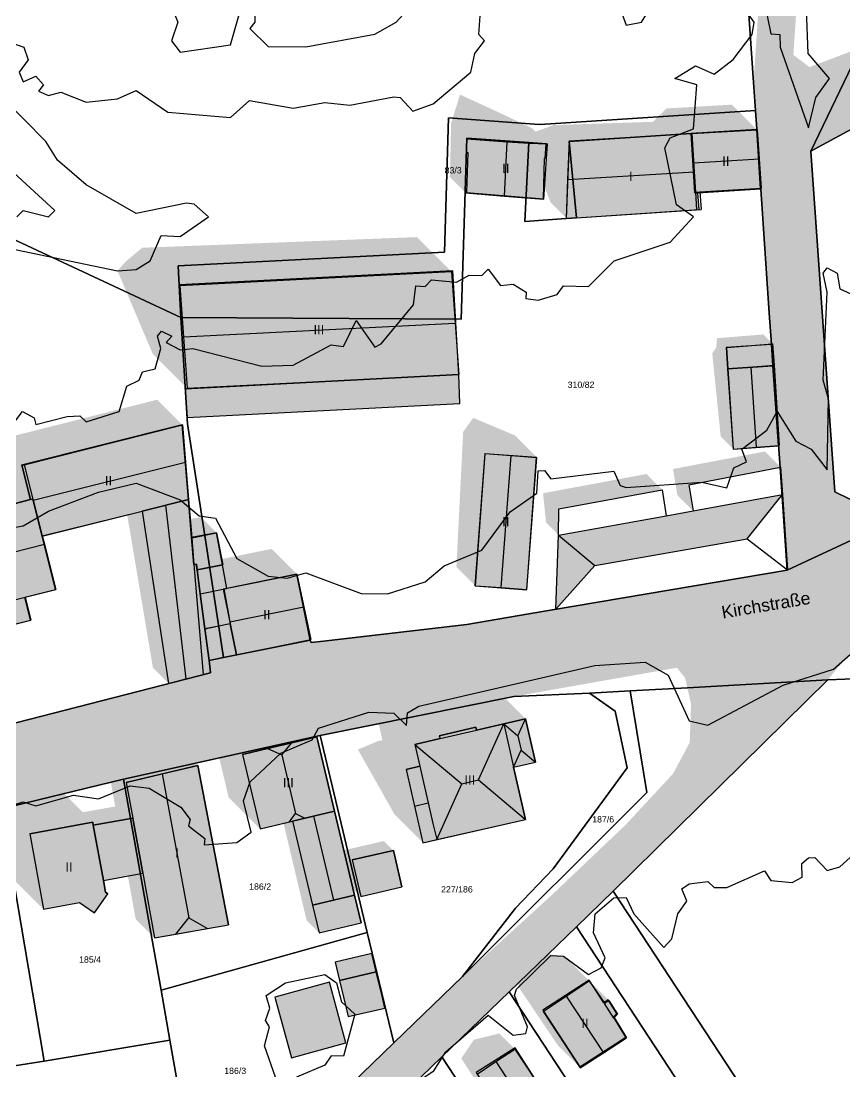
# Model space of a CAD drawing. Header units: millimetres. Extents: x 238 to 3518, y -74 to 2735.
# Drawn here: x 1903.1 to 2034.3, y 1238 to 1405.4 of the extents above; entities that cross this region are included whole.
import ezdxf
from ezdxf.enums import TextEntityAlignment as Align

# ---------------------------------------------------------------- set-up
doc = ezdxf.new("R2010")
doc.units = ezdxf.units.MM
for name, color, linetype in [('LP_Flurstueck_bez', 7, 'Continuous'), ('LP_Flurstuecke', 8, 'Continuous'), ('LP_Gebaeude_Dachaufsicht', 9, 'Continuous'), ('LP_Gebaeude_Dachschatten', 253, 'Continuous'), ('LP_Gebaeude_F', 254, 'Continuous'), ('LP_Gebaeude_Geschosszahl', 7, 'Continuous'), ('LP_Gebaeude_Schatten', 7, 'Continuous'), ('LP_Gebaeude_U', 7, 'Continuous'), ('LP_Topographie_Hoehenlinien', 8, 'Continuous'), ('LP_Verkehr_Strassen', 9, 'Continuous'), ('LP_Verkehr_Strassennamen', 7, 'Continuous'), ('LP_Verkehr_Wege_Plaetze', 252, 'Continuous')]:
    doc.layers.add(name, color=color, linetype=linetype)
doc.styles.get("Standard").update_dxf_attribs({"font": 'arial.ttf'})

msp = doc.modelspace()

# ---------------------------------------------------------------- hatches: boundary and pattern name
at = {"layer": 'LP_Gebaeude_Dachschatten'}
for points in [[(2010.28, 1381.39), (2009.89, 1387.47), (1990.42, 1386.31), (1990.19, 1380.13)], [(2020.62, 1383.43), (2020.29, 1388.07), (2009.89, 1387.47), (2010.19, 1382.8)], [(1980.51, 1386.17), (1974.1, 1386.62), (1973.91, 1378.02), (1980.12, 1377.52)], [(1972.22, 1357.3), (1971.64, 1365.48), (1928.43, 1363.28), (1928.78, 1358.07), (1929, 1355.1)], [(2015.43, 1353.38), (2015.66, 1349.99), (2023, 1350.59), (2022.76, 1353.98)], [(2015.66, 1349.99), (2016.51, 1337.21), (2020.15, 1337.51), (2019.33, 1350.29)], [(1929.32, 1335.14), (1928.83, 1341.09), (1903.63, 1334.73), (1905.03, 1329.24), (1905.07, 1329.07)], [(1981.13, 1336.2), (1977.02, 1336.5), (1975.44, 1315.45), (1979.56, 1315.17)], [(1906.85, 1322.06), (1906.51, 1323.4), (1905.03, 1329.24), (1904.63, 1329.18), (1900.65, 1328.13), (1900.65, 1328.12), (1895.95, 1326.92), (1895.96, 1326.88), (1890.43, 1325.51), (1891.89, 1319.85), (1892.27, 1318.36)], [(1994.49, 1318.67), (2018.73, 1322.94), (2024.33, 1329.98), (2010.11, 1327.4), (2005.85, 1326.61), (2005.85, 1326.62), (1988.71, 1323.5)], [(1926.13, 1328.27), (1922.44, 1327.36), (1926.63, 1299.92), (1929.37, 1300.62)], [(1994.49, 1318.67), (1988.71, 1323.5), (1988.27, 1311.73)], [(1948.15, 1312.1), (1947.04, 1317.33), (1935.94, 1315.07), (1935.41, 1314.96), (1936.39, 1309.71)], [(1982.24, 1291.58), (1983.46, 1294.25), (1979.97, 1293.45)], [(1973.29, 1283.93), (1975.98, 1284.55), (1979.97, 1293.45), (1975.62, 1292.46), (1975.62, 1292.46), (1969.83, 1291.13), (1969.83, 1291.12), (1965.83, 1290.21)], [(1982.76, 1289.26), (1982.24, 1291.58), (1979.97, 1293.45), (1981.54, 1286.59)], [(1944.63, 1288.56), (1946.22, 1290.47), (1942.36, 1289.55)], [(1946.85, 1279.2), (1944.63, 1288.56), (1942.36, 1289.55), (1938.37, 1288.61), (1941.18, 1276.77), (1945.89, 1277.88)], [(1973.29, 1283.93), (1965.83, 1290.21), (1966.63, 1286.72), (1967.22, 1284.14), (1967.96, 1280.87), (1968.71, 1277.61), (1969.3, 1275.03)], [(1929.87, 1262.57), (1925.59, 1285.5), (1919.9, 1284.14), (1920.93, 1278.45), (1922.52, 1269.7), (1924.39, 1259.39), (1927.8, 1259.99)], [(1946.37, 1277.99), (1949.55, 1264.58), (1952.88, 1265.38), (1949.69, 1278.78)], [(1989.91, 1250.11), (1986.26, 1247.67), (1992.14, 1238.7), (1995.83, 1241.09)], [(1978.73, 1239.68), (1975.72, 1237.7), (1986.98, 1220.1), (1990.14, 1222.1)]]:
    msp.add_hatch(color=253, dxfattribs=at).paths.add_polyline_path(points)
at = {"layer": 'LP_Gebaeude_F'}
for points in [[(1989.91, 1373.95), (1991.57, 1374.06), (2011.07, 1375.38), (2010.89, 1378.04), (2010.4, 1378.01), (2009.79, 1387.46), (1990.39, 1386.22)], [(2009.79, 1387.46), (2010.4, 1378.01), (2010.89, 1378.04), (2020.85, 1378.68), (2020.25, 1388.14)], [(1974.01, 1384.44), (1974.24, 1384.45), (1974.04, 1378.06), (1986.3, 1377.05), (1986.44, 1383.51), (1986.58, 1383.5), (1986.75, 1385.82), (1983.97, 1386.02), (1974.08, 1386.76)], [(1928.29, 1363.39), (1928.56, 1358.17), (1929.29, 1346.83), (1972.8, 1349.11), (1971.89, 1365.63)], [(2015.37, 1353.38), (2015.61, 1349.99), (2022.81, 1350.5), (2022.57, 1353.89)], [(1929.29, 1346.83), (1929.58, 1342.24), (1972.97, 1344.47), (1972.8, 1349.11)], [(2015.61, 1349.99), (2016.5, 1337.22), (2023.71, 1337.73), (2022.81, 1350.5)], [(1903.23, 1334.65), (1904.61, 1329.19), (1905.01, 1329.24), (1906.48, 1323.38), (1922.4, 1327.36), (1929.79, 1329.21), (1928.81, 1341.09)], [(1975.42, 1315.43), (1983.64, 1314.82), (1985.21, 1335.87), (1976.99, 1336.48)], [(1890.36, 1325.51), (1891.81, 1319.9), (1894.04, 1311.22), (1898.89, 1312.48), (1899.83, 1308.75), (1904.67, 1309.96), (1903.75, 1313.63), (1908.61, 1314.85), (1906.48, 1323.38), (1905.01, 1329.24), (1904.61, 1329.19), (1900.61, 1328.15), (1899.97, 1330.99), (1895.29, 1329.83), (1895.9, 1326.93)], [(1922.4, 1327.36), (1926.59, 1299.88), (1933.3, 1301.6), (1933.06, 1303.55), (1932.39, 1308.6), (1931.65, 1314.19), (1931.15, 1318), (1931.03, 1318.88), (1930.63, 1318.83), (1930.28, 1323.12), (1929.79, 1329.21)], [(1930.28, 1323.12), (1930.63, 1318.83), (1931.03, 1318.88), (1931.15, 1318), (1935.2, 1318.77), (1934.23, 1323.87)], [(1931.15, 1318), (1931.65, 1314.19), (1935.34, 1314.93), (1935.91, 1315.04), (1935.2, 1318.77)], [(1935.34, 1314.93), (1936.44, 1309.42), (1937.45, 1304.44), (1949.18, 1306.81), (1947.06, 1317.3), (1935.91, 1315.04)], [(1932.39, 1308.6), (1933.06, 1303.55), (1935.35, 1304.02), (1937.45, 1304.44), (1936.44, 1309.42), (1934.62, 1309.05)], [(1964.43, 1286.22), (1967.1, 1274.53), (1983.44, 1278.26), (1981.54, 1286.59), (1985.02, 1287.38), (1983.46, 1294.25), (1975.62, 1292.46), (1975.52, 1292.92), (1969.72, 1291.59), (1969.83, 1291.12), (1965.83, 1290.21), (1966.63, 1286.72)], [(1938.37, 1288.61), (1941.18, 1276.77), (1946.37, 1277.99), (1953.02, 1279.57), (1950.21, 1291.42)], [(1919.9, 1284.14), (1920.93, 1278.45), (1922.52, 1269.7), (1924.39, 1259.39), (1936.16, 1261.47), (1931.27, 1286.86)], [(1946.37, 1277.99), (1949.55, 1264.58), (1956.21, 1266.18), (1953.02, 1279.57)], [(1904.53, 1275.98), (1906.73, 1263.95), (1912.47, 1265), (1914.83, 1263.36), (1916.96, 1266.39), (1916.6, 1266.68), (1916.25, 1268.55), (1914.64, 1277.34), (1914.55, 1277.82)], [(1914.64, 1277.34), (1916.25, 1268.55), (1922.52, 1269.7), (1920.93, 1278.45)], [(1955.87, 1271.8), (1957.21, 1265.99), (1963.76, 1267.51), (1962.41, 1273.32)], [(1949.55, 1264.58), (1950.6, 1260.18), (1957.27, 1261.77), (1956.21, 1266.18)], [(1953.13, 1255.52), (1953.82, 1252.63), (1959.66, 1254), (1958.98, 1256.89)], [(1953.82, 1252.63), (1955.22, 1246.85), (1961.06, 1248.22), (1960.6, 1250.12), (1959.66, 1254)], [(1943.53, 1249.97), (1946.17, 1240.31), (1954.85, 1242.68), (1952.23, 1252.33)], [(1986.2, 1247.87), (1992.06, 1238.84), (1999.39, 1243.6), (1997.45, 1246.82), (1997.95, 1247.35), (1996.62, 1249.52), (1995.91, 1249.05), (1993.57, 1252.65)], [(1975.58, 1237.93), (1986.91, 1220.23), (1993.12, 1224.21), (1990.21, 1228.74), (1981.77, 1241.9)]]:
    msp.add_hatch(color=254, dxfattribs=at).paths.add_polyline_path(points)
at = {"layer": 'LP_Gebaeude_Schatten'}
for points in [[(2005.89, 1391.47), (2016.29, 1392.07), (2020.29, 1388.07), (2009.89, 1387.47), (1990.42, 1386.31), (1990.19, 1380.13), (1989.95, 1373.96), (1987.45, 1376.46), (1986.46, 1378.94), (1986.93, 1385.85), (1983.97, 1385.94), (1980.51, 1386.17), (1974.1, 1386.62), (1973.91, 1378.02), (1971.41, 1380.52), (1971.6, 1389.12), (1973.01, 1393.67), (1978.97, 1390.94), (1984.43, 1388.35), (1985.01, 1387.78), (1987.92, 1388.81), (2003.73, 1389.34), (2005.89, 1391.47)], [(2010.49, 1378.13), (2010.28, 1381.39), (2009.89, 1387.47), (2010.19, 1382.8), (2010.49, 1378.13)], [(1922.43, 1369.28), (1966.14, 1370.98), (1971.64, 1365.48), (1928.43, 1363.28), (1928.78, 1358.07), (1929, 1355.1), (1929.59, 1346.92), (1924.09, 1352.42), (1918.5, 1365.6), (1919.78, 1367.07), (1922.43, 1369.28)], [(2013.16, 1352.49), (2013.79, 1353.36), (2013.93, 1354.88), (2021.26, 1355.48), (2022.76, 1353.98), (2015.43, 1353.38), (2015.66, 1349.99), (2016.51, 1337.21), (2014.51, 1339.21), (2013.16, 1352.49)], [(1854.08, 1337.25), (1854.08, 1337.26), (1854.08, 1337.25), (1854.08, 1337.26), (1861.28, 1334.98), (1867.32, 1333.07), (1867.32, 1333.07), (1867.4, 1333.09), (1869.48, 1333.61), (1869.57, 1333.53), (1870.6, 1333.84), (1870.32, 1335.12), (1881.14, 1337.97), (1881.95, 1337.17), (1884.09, 1337.7), (1887.62, 1334.17), (1888.46, 1334.38), (1888.45, 1334.42), (1887.84, 1337.31), (1892.51, 1338.47), (1894.89, 1336.09), (1897.13, 1336.68), (1897.53, 1336.74), (1897.67, 1336.59), (1898.35, 1336.74), (1899.34, 1338.29), (1899.26, 1338.64), (1899.63, 1338.73), (1924.83, 1345.09), (1928.83, 1341.09), (1903.63, 1334.73), (1903.26, 1334.64), (1904.63, 1329.18), (1900.65, 1328.13), (1900.01, 1330.97), (1895.34, 1329.81), (1895.95, 1326.92), (1895.96, 1326.88), (1890.43, 1325.51), (1890.07, 1326.79), (1888.09, 1333.7), (1884.15, 1332.72), (1884.14, 1332.73), (1883.14, 1335.97), (1872.32, 1333.12), (1872.98, 1330.11), (1870.9, 1329.59), (1870.82, 1329.57), (1863.58, 1327.76), (1856.34, 1325.94), (1866.85, 1284.67), (1865.42, 1286.09), (1857.93, 1316.07), (1856.92, 1315.91), (1853.19, 1328.12), (1852.84, 1329.44), (1854.08, 1337.25)], [(1985.24, 1335.9), (1981.13, 1336.2), (1977.02, 1336.5), (1975.44, 1315.45), (1972.44, 1318.45), (1973.52, 1340), (1975.13, 1342.2), (1981.74, 1339.4), (1985.24, 1335.9)], [(2006.92, 1334.05), (2021.54, 1336.84), (2024.04, 1334.34), (2009.42, 1331.55), (2010.11, 1327.4), (2007.61, 1329.9), (2006.92, 1334.05)], [(1988.73, 1327.69), (1988.71, 1323.5), (1986.71, 1325.5), (1986.23, 1330.19), (2002.67, 1333.26), (2005.17, 1330.76), (1988.73, 1327.69)], [(1905.07, 1329.07), (1906.51, 1323.4), (1905.03, 1329.24), (1905.07, 1329.07)], [(1926.13, 1328.27), (1922.44, 1327.36), (1929.81, 1329.19), (1926.13, 1328.27)], [(1920.04, 1326.76), (1922.44, 1327.36), (1926.63, 1299.92), (1924.13, 1302.42), (1920.04, 1326.76)], [(1934.28, 1323.91), (1930.32, 1323.11), (1930.07, 1326.07), (1931.78, 1326.41), (1934.28, 1323.91)], [(1947.04, 1317.33), (1935.94, 1315.07), (1935.41, 1314.96), (1936.39, 1309.71), (1936.44, 1309.44), (1934.63, 1309.07), (1932.41, 1308.62), (1932.11, 1310.97), (1932.21, 1310.99), (1932.07, 1311.25), (1931.68, 1314.2), (1931.19, 1317.99), (1935.24, 1318.81), (1935.07, 1319.71), (1943.04, 1321.33), (1947.04, 1317.33)], [(1968.52, 1299.92), (1969.41, 1299.02), (1973.13, 1299.88), (1972.97, 1300.45), (1976.46, 1301.25), (1983.46, 1294.25), (1979.97, 1293.45), (1975.62, 1292.46), (1975.62, 1292.46), (1975.52, 1292.92), (1969.72, 1291.59), (1969.83, 1291.13), (1969.83, 1291.12), (1965.83, 1290.21), (1966.63, 1286.72), (1964.43, 1286.22), (1965.77, 1280.37), (1967.1, 1274.53), (1962.6, 1279.03), (1956.77, 1289.37), (1959.93, 1290.72), (1960.66, 1290.88), (1960.13, 1293.22), (1959.33, 1296.71), (1963.33, 1297.62), (1963.33, 1297.63), (1963.22, 1298.09), (1968.52, 1299.92)], [(1933.37, 1293.61), (1934.86, 1297.05), (1938.72, 1297.97), (1945.21, 1296.42), (1950.21, 1291.42), (1946.22, 1290.47), (1942.36, 1289.55), (1938.37, 1288.61), (1941.18, 1276.77), (1936.18, 1281.77), (1933.37, 1293.61)], [(1916.9, 1287.14), (1918.59, 1292.5), (1927.77, 1290.36), (1931.27, 1286.86), (1925.59, 1285.5), (1919.9, 1284.14), (1920.93, 1278.45), (1914.64, 1277.34), (1914.55, 1277.82), (1904.53, 1275.98), (1906.73, 1263.95), (1902.23, 1268.45), (1900.03, 1280.48), (1910.05, 1282.32), (1912.97, 1279.4), (1918.13, 1280.31), (1917.93, 1281.45), (1916.9, 1287.14)], [(1969.83, 1291.13), (1975.62, 1292.46), (1975.62, 1292.46), (1969.83, 1291.13)], [(1948.3, 1278.45), (1953.02, 1279.57), (1946.37, 1277.99), (1948.3, 1278.45)], [(1947.55, 1266.58), (1944.92, 1277.65), (1945.89, 1277.88), (1946.37, 1277.99), (1949.55, 1264.58), (1950.6, 1260.18), (1948.6, 1262.18), (1947.55, 1266.58)], [(1962.41, 1273.32), (1955.87, 1271.8), (1957.21, 1265.99), (1955.96, 1267.25), (1954.51, 1273.33), (1960.91, 1274.82), (1962.41, 1273.32)], [(1920.14, 1269.26), (1922.52, 1269.7), (1924.39, 1259.39), (1921.39, 1262.39), (1920.14, 1269.26)], [(1916.6, 1266.68), (1916.58, 1266.77), (1916.96, 1266.39), (1916.6, 1266.68)], [(1982.91, 1257.11), (1989.56, 1256.55), (1993.19, 1252.92), (1993.2, 1252.93), (1996.7, 1249.43), (1996.01, 1248.98), (1993.56, 1252.55), (1989.91, 1250.11), (1986.26, 1247.67), (1992.14, 1238.7), (1988.64, 1242.2), (1982.26, 1251.67), (1982.91, 1257.11)], [(1973.22, 1240.2), (1975.23, 1243.18), (1979.25, 1244.17), (1981.75, 1241.67), (1978.73, 1239.68), (1975.72, 1237.7), (1986.98, 1220.1), (1984.48, 1222.6), (1973.22, 1240.2)]]:
    msp.add_hatch(color=7, dxfattribs=at).paths.add_polyline_path(points)
at = {"layer": 'LP_Verkehr_Strassen'}
for points in [[(1966.45, 1596.19), (1967.19, 1593.69), (1973.65, 1571.77), (1977.9, 1558.4), (1977.89, 1557.43), (1980.24, 1557.4), (1982.33, 1553.47), (1982.61, 1552.99), (1988.57, 1542.82), (1993.2, 1539.62), (2033.55, 1504.1), (2036.57, 1485.37), (2028.68, 1457.33), (2022.38, 1434.9), (2019.73, 1395.6), (2020.04, 1391.13), (2020.25, 1388.14), (2022.23, 1358.88), (2022.57, 1353.89), (2022.81, 1350.5), (2023.95, 1334.28), (2025.11, 1317.94), (2036.94, 1323.47), (2035.05, 1325.02), (2033.6, 1326.3), (2032.67, 1330.44), (2028.83, 1384.66), (2036.74, 1401.12), (2028.65, 1398.05), (2026.08, 1399.99), (2028.3, 1433.87), (2042.7, 1485.01), (2039.12, 1507.17), (1996.1, 1542.73), (1993.08, 1546.67), (1985.95, 1555.95), (1984.46, 1559.29), (1978.82, 1594.3), (1978.05, 1598.92)], [(2028.83, 1384.66), (2066.66, 1405.14), (2074.73, 1410.63), (2080.24, 1412.87), (2096.7, 1419.53), (2097.16, 1419.71), (2122.53, 1429.48), (2125.18, 1430.5), (2127.1, 1430.95), (2141.27, 1434.27), (2141.74, 1434.38), (2156.18, 1435.63), (2171.97, 1438.1), (2187.67, 1441.26), (2202.97, 1447.12), (2218.25, 1453.02), (2229.62, 1457.42), (2236.23, 1451.84), (2237.16, 1412.59), (2238, 1368.84), (2238.43, 1368.93), (2245.2, 1370.45), (2243.4, 1373.84), (2242.69, 1411.97), (2242.24, 1436.06), (2242.1, 1442.33), (2241.63, 1456.45), (2244.29, 1462.55), (2255.24, 1464.18), (2271.1, 1464.35), (2270.4, 1473.48), (2274.6, 1487.45), (2275.9, 1491.74), (2275.46, 1502.58), (2272.22, 1502.45), (2269.33, 1496.35), (2268.39, 1487.61), (2262.05, 1471.38), (2251.8, 1474.39), (2218.84, 1460.74), (2186.02, 1447.16), (2167.82, 1442.97), (2153.6, 1441.05), (2149, 1440.43), (2124.6, 1434.21), (2042.4, 1403.31), (2038.69, 1405.18), (2036.74, 1401.12)], [(1623.69, 1343.97), (1626.36, 1341.41), (1641.19, 1327.55), (1656.82, 1326.06), (1680.04, 1319.17), (1703.74, 1308.88), (1705.43, 1306.6), (1705.87, 1307.95), (1721.11, 1301.69), (1740.5, 1292.94), (1750.01, 1288.65), (1772.12, 1278.69), (1787.91, 1272.64), (1790.72, 1272.5), (1795.05, 1271.79), (1800.08, 1270.22), (1818.84, 1264.16), (1830.41, 1266.74), (1858.72, 1273.8), (1888.5, 1281.64), (1917.34, 1288.53), (1950.39, 1296.78), (1998.12, 1305.16), (2003.54, 1305.37), (2006.38, 1303.84), (2007.54, 1302.41), (2008.84, 1300.79), (2009.2, 1299.23), (2031.56, 1300.5), (2033.1, 1302.34), (2033.96, 1303.32), (2034.9, 1304.24), (2035.56, 1304.92), (2036.03, 1305.32), (2037.83, 1305.48), (2039.13, 1305.12), (2040.25, 1304.16), (2042.36, 1300.93), (2047.47, 1304.83), (2046.65, 1306.43), (2045.47, 1309.01), (2045.5, 1311.58), (2046.46, 1314.46), (2046.54, 1314.65), (2043.69, 1321.63), (2042.78, 1321.45), (2040.52, 1321.46), (2037.62, 1322.92), (2036.94, 1323.47), (2025.11, 1317.94), (2025.02, 1316.21), (1967.44, 1305.93), (1955.31, 1303.77), (1947.78, 1302.44), (1938.72, 1300.61), (1933.89, 1298.84), (1925.76, 1296.84), (1911.51, 1293.63), (1893.65, 1288.96), (1873.04, 1284.39), (1849.21, 1277.88), (1836.77, 1274.49), (1832.99, 1273.82), (1828.97, 1273.3), (1824.03, 1273.05), (1819.63, 1273.06), (1814.03, 1273.5), (1808.07, 1274.16), (1782.48, 1280.91), (1779.68, 1282.11), (1777.42, 1283.76), (1776.1, 1285.89), (1768.6, 1290.07), (1765.82, 1288.56), (1684.37, 1323.52), (1658.3, 1331.86), (1643.23, 1335.52), (1639.16, 1335.19), (1633.71, 1336.77), (1629.63, 1342.26)], [(1762.09, 1014.19), (1772.74, 1016.14), (1782.35, 1032.53), (1785.68, 1038.22), (1786.08, 1038.9), (1792.17, 1049.14), (1795.93, 1054.77), (1797.94, 1057.91), (1805.46, 1069.23), (1812.57, 1079.6), (1819.79, 1089.1), (1820.24, 1089.7), (1827.54, 1099.01), (1835.47, 1108), (1841.32, 1114.62), (1843.89, 1117.21), (1853.55, 1127.65), (1859.03, 1133), (1871.79, 1145.32), (1888.46, 1161.43), (1903.67, 1176.12), (1913.33, 1185.44), (1922.65, 1194.45), (1935.99, 1207.35), (1953.58, 1224.42), (1970.11, 1240.43), (1980.84, 1250.78), (1991.58, 1261.13), (1997.38, 1266.84), (2031.56, 1300.5), (2009.2, 1299.23), (2009.79, 1296.6), (2009.58, 1290.5), (2006.92, 1285.54), (1999.31, 1277.33), (1987.5, 1266.1), (1973.42, 1253.25), (1962.46, 1242.66), (1932.11, 1213.28), (1906.63, 1188.71), (1906.56, 1189.14), (1892.58, 1175.72), (1878.9, 1162.57), (1874.27, 1158.02), (1860.35, 1144.39), (1859.64, 1143.69), (1854.57, 1138.64), (1838.96, 1122.66), (1829.79, 1113.1), (1817.42, 1097.96), (1805.16, 1082.76), (1796.73, 1071.75), (1788.15, 1058.9), (1781.54, 1049.97), (1772.52, 1032.74), (1768.67, 1025.36), (1765.47, 1019.52), (1765.24, 1019.14), (1763.72, 1016.71)]]:
    msp.add_hatch(color=9, dxfattribs=at).paths.add_polyline_path(points)
at = {"layer": 'LP_Verkehr_Wege_Plaetze'}
for points in [[(2032.67, 1330.44), (2033.6, 1326.3), (2035.05, 1325.02), (2036.94, 1323.47), (2037.62, 1322.92), (2040.52, 1321.46), (2042.78, 1321.45), (2043.69, 1321.63), (2049.71, 1322.86), (2094.22, 1334.28), (2115.61, 1339.3), (2146.14, 1345.97), (2175.03, 1352.44), (2226.71, 1364), (2236.44, 1366.18), (2237.94, 1366.48), (2238, 1368.84), (2220.87, 1365.02), (2203.27, 1361.09), (2185.66, 1357.17), (2168.55, 1353.35), (2153.43, 1349.97), (2137.91, 1346.5), (2114.48, 1341.26), (2089.75, 1335.74), (2086.81, 1335.08), (2069.11, 1331.93), (2049.45, 1327.57), (2042.02, 1325.84)], [(1775.67, 1288.69), (1776.1, 1285.89), (1777.42, 1283.76), (1779.68, 1282.11), (1782.48, 1280.91), (1808.07, 1274.16), (1814.03, 1273.5), (1819.63, 1273.06), (1824.03, 1273.05), (1828.97, 1273.3), (1832.99, 1273.82), (1836.77, 1274.49), (1849.21, 1277.88), (1873.04, 1284.39), (1893.65, 1288.96), (1911.51, 1293.63), (1925.76, 1296.84), (1933.89, 1298.84), (1938.72, 1300.61), (1947.78, 1302.44), (1955.31, 1303.77), (1967.44, 1305.93), (2025.02, 1316.21), (2025.11, 1317.94), (1983.97, 1310.98), (1974.09, 1309.3), (1951.29, 1306.65), (1949.34, 1306.42), (1949.18, 1306.81), (1935.35, 1304.02), (1933.06, 1303.55), (1933.3, 1301.6), (1865.91, 1284.29), (1851.47, 1280.55), (1831.39, 1275.33), (1818.23, 1274.32), (1808.47, 1276.49), (1794.55, 1279.57), (1794.54, 1279.52), (1786.85, 1281.45), (1777.22, 1285.24), (1776.03, 1286.66)], [(1830.41, 1266.74), (1831.06, 1264.75), (1836.11, 1265.11), (1863.31, 1271.41), (1880.59, 1275.41), (1892.32, 1278.07), (1900.05, 1279.96), (1919.45, 1284.67), (1950.73, 1291.62), (1981.57, 1297.82), (2007.54, 1302.41), (2006.38, 1303.84), (2003.54, 1305.37), (1998.12, 1305.16), (1950.39, 1296.78), (1917.34, 1288.53), (1888.5, 1281.64), (1858.72, 1273.8)]]:
    msp.add_hatch(color=252, dxfattribs=at).paths.add_polyline_path(points)

# ---------------------------------------------------------------- linework, layer by layer
at = {"layer": 'LP_Flurstuecke', "color": 8}
for points in [[(2033.55, 1504.1), (2036.57, 1485.37), (2028.68, 1457.33), (2016.33, 1445.26), (2019.73, 1395.6), (2020.04, 1391.13), (2020.25, 1388.14), (2022.23, 1358.88), (2022.57, 1353.89), (2022.81, 1350.5), (2023.95, 1334.28), (2025.11, 1317.94), (2036.94, 1323.47), (2042.02, 1325.84), (2032.67, 1330.44), (2028.83, 1384.66), (2036.74, 1401.12), (2038.69, 1405.18), (2037.61, 1451.08), (2045.76, 1484.96), (2043.21, 1509.77)], [(1881.22, 1380.31), (1928.56, 1358.17), (1928.13, 1366.39), (1970.54, 1368.56), (1971.17, 1389.99), (1985.59, 1388.91), (1987.43, 1389.03), (2020.04, 1391.13), (2019.73, 1395.6), (2016.33, 1445.26), (2028.68, 1457.33), (2036.57, 1485.37), (2033.55, 1504.1)], [(2036.74, 1401.12), (2028.83, 1384.66), (2066.66, 1405.14)], [(2036.94, 1323.47), (2025.11, 1317.94), (1983.97, 1310.98), (1974.09, 1309.3), (1951.29, 1306.65), (1949.34, 1306.42), (1949.18, 1306.81), (1935.35, 1304.02), (1933.06, 1303.55), (1933.3, 1301.6), (1865.91, 1284.29), (1851.47, 1280.55), (1831.39, 1275.33), (1818.23, 1274.32), (1807.91, 1275.65), (1779.98, 1283.03), (1777.22, 1284.6), (1776.1, 1285.89), (1768.6, 1290.07), (1766.14, 1291.44), (1758.67, 1293.08), (1752.51, 1295.58), (1739.97, 1301.04)], [(1740.5, 1292.94), (1750.01, 1288.65), (1772.12, 1278.69), (1787.91, 1272.64), (1790.72, 1272.5), (1795.05, 1271.79), (1800.08, 1270.22), (1818.84, 1264.16), (1830.41, 1266.74), (1831.06, 1264.75), (1836.11, 1265.11), (1863.31, 1271.41), (1880.59, 1275.41), (1892.32, 1278.07), (1900.05, 1279.96), (1919.45, 1284.67), (1950.73, 1291.62), (1981.57, 1297.82), (1993.62, 1298.35), (2000.1, 1298.71), (2009.2, 1299.23), (2031.56, 1300.5), (2042.36, 1300.93)], [(1953.58, 1224.42), (1970.11, 1240.43), (1980.84, 1250.78), (1991.58, 1261.13), (1997.38, 1266.84), (2031.56, 1300.5), (2009.2, 1299.23), (2000.1, 1298.71), (2002.74, 1282.54), (1973.42, 1253.25), (1962.46, 1242.66), (1932.11, 1213.28)]]:
    msp.add_lwpolyline(points, dxfattribs=at)
for points in [[(2028.83, 1384.66), (2032.67, 1330.44), (2042.02, 1325.84), (2049.45, 1327.57), (2069.11, 1331.93), (2086.81, 1335.08), (2077.86, 1366.21), (2071.79, 1387.75), (2069.96, 1393.85), (2066.66, 1405.14)], [(1928.13, 1366.39), (1928.56, 1358.17), (1973.21, 1357.93), (1974.08, 1386.76), (1983.97, 1386.02), (1983.34, 1373.49), (1989.91, 1373.95), (1991.57, 1374.06), (1990.39, 1386.22), (2009.79, 1387.46), (2020.25, 1388.14), (2020.04, 1391.13), (1987.43, 1389.03), (1985.59, 1388.91), (1971.17, 1389.99), (1970.54, 1368.56)], [(1928.56, 1358.17), (1929.65, 1341.24), (1932.32, 1323.77), (1935.35, 1304.02), (1949.18, 1306.81), (1949.34, 1306.42), (1951.29, 1306.65), (1974.09, 1309.3), (1983.97, 1310.98), (2025.11, 1317.94), (2023.95, 1334.28), (2022.81, 1350.5), (2022.57, 1353.89), (2022.23, 1358.88), (2020.25, 1388.14), (2009.79, 1387.46), (1990.39, 1386.22), (1991.57, 1374.06), (1989.91, 1373.95), (1983.34, 1373.49), (1983.97, 1386.02), (1974.08, 1386.76), (1973.21, 1357.93)], [(1846.71, 1351.27), (1857.71, 1316.03), (1865.91, 1284.29), (1933.3, 1301.6), (1933.06, 1303.55), (1935.35, 1304.02), (1932.32, 1323.77), (1929.65, 1341.24), (1928.56, 1358.17), (1881.22, 1380.31), (1883.43, 1376.66), (1882.04, 1361.1), (1871.55, 1358.18), (1861.29, 1355.32)], [(1997.38, 1266.84), (2046.86, 1191.47), (2086.26, 1217.53), (2088.16, 1230.54), (2042.36, 1300.93), (2031.56, 1300.5)], [(1973.42, 1253.25), (2002.74, 1282.54), (2000.1, 1298.71), (1993.62, 1298.35), (1997.71, 1295.5), (1999.62, 1286.45), (1987.83, 1270.4), (1981.86, 1264.1)], [(1950.73, 1291.62), (1958.24, 1260.26), (1962.46, 1242.66), (1973.42, 1253.25), (1981.86, 1264.1), (1987.83, 1270.4), (1999.62, 1286.45), (1997.71, 1295.5), (1993.62, 1298.35), (1981.57, 1297.82)], [(1919.45, 1284.67), (1923.96, 1259.36), (1925.43, 1251.09), (1957.28, 1259.99), (1958.24, 1260.26), (1950.73, 1291.62)], [(1900.05, 1279.96), (1906.82, 1239.78), (1926.85, 1243.1), (1925.43, 1251.09), (1923.96, 1259.36), (1919.45, 1284.67)], [(1880.79, 1274.12), (1886.04, 1241.64), (1888.93, 1223.76), (1900.73, 1225.62), (1898.66, 1238.46), (1906.82, 1239.78), (1900.05, 1279.96), (1892.32, 1278.07)], [(1991.58, 1261.13), (2008.32, 1235.58), (2011.02, 1231.46), (2014.99, 1225.4), (2040.14, 1187.03), (2046.86, 1191.47), (1997.38, 1266.84)], [(1925.43, 1251.09), (1926.85, 1243.1), (1932.02, 1213.76), (1932.11, 1213.28), (1962.46, 1242.66), (1958.24, 1260.26), (1957.28, 1259.99)], [(1980.84, 1250.78), (1993.78, 1231.03), (1996.74, 1226.52), (2002.97, 1217), (2027.94, 1178.89), (2040.14, 1187.03), (2014.99, 1225.4), (2011.02, 1231.46), (2008.32, 1235.58), (1991.58, 1261.13)], [(1970.11, 1240.43), (1990.96, 1208.62), (2002.06, 1191.69), (2015.77, 1170.77), (2027.94, 1178.89), (2002.97, 1217), (1996.74, 1226.52), (1993.78, 1231.03), (1980.84, 1250.78)], [(1898.66, 1238.46), (1900.73, 1225.62), (1906.56, 1189.14), (1906.63, 1188.71), (1932.11, 1213.28), (1932.02, 1213.76), (1926.85, 1243.1), (1906.82, 1239.78)], [(1953.58, 1224.42), (1976.47, 1189.5), (1983.25, 1179.16), (1997.02, 1188.32), (2002.06, 1191.69), (1990.96, 1208.62), (1970.11, 1240.43)]]:
    msp.add_lwpolyline(points, close=True, dxfattribs=at)
at = {"layer": 'LP_Gebaeude_Dachaufsicht', "color": 9}
for p, q in [((1990.42, 1386.31, 76.14), (2009.89, 1387.47, 76.14)), ((2009.89, 1387.47, 79), (2020.29, 1388.07, 79)), ((2009.89, 1387.47, 76.14), (2010.28, 1381.39, 82.19)), ((2009.89, 1387.47, 79), (2010.19, 1382.8, 82.19)), ((2020.29, 1388.07, 79), (2020.62, 1383.43, 82.19)), ((1973.91, 1378.02, 76.3), (1974.1, 1386.62, 76.3)), ((1974.1, 1386.62, 76.3), (1980.51, 1386.17, 83.15)), ((1980.12, 1377.52, 83.15), (1980.51, 1386.17, 83.15)), ((1980.51, 1386.17, 83.15), (1983.97, 1385.94, 79.46)), ((1983.97, 1385.94, 79.46), (1986.93, 1385.85, 76.3)), ((1986.33, 1377.02, 76.3), (1986.93, 1385.85, 76.3)), ((1990.19, 1380.13, 82.19), (1990.42, 1386.31, 76.14)), ((2010.19, 1382.8, 82.19), (2020.62, 1383.43, 82.19)), ((2010.19, 1382.8, 82.19), (2010.49, 1378.13, 79)), ((2020.62, 1383.43, 82.19), (2020.95, 1378.79, 79)), ((1990.19, 1380.13, 82.19), (2010.28, 1381.39, 82.19)), ((2010.28, 1381.39, 82.19), (2010.49, 1378.13, 78.95)), ((1989.95, 1373.96, 76.14), (1990.19, 1380.13, 82.19)), ((1973.91, 1378.02, 76.3), (1980.12, 1377.52, 83.15)), ((1980.12, 1377.52, 83.15), (1986.33, 1377.02, 76.3)), ((2010.49, 1378.13, 76.14), (2011.21, 1378.2, 76.14)), ((2010.49, 1378.13, 79), (2011.21, 1378.2, 79.01)), ((2010.49, 1378.13, 78.95), (2010.67, 1375.3, 76.14)), ((2010.49, 1378.13, 76.14), (2010.67, 1375.3, 76.14)), ((2011.21, 1378.2, 79.01), (2020.95, 1378.79, 79)), ((2011.21, 1378.2, 76.14), (2011.42, 1375.35, 76.14)), ((1989.95, 1373.96, 76.14), (1991.57, 1374.07, 76.15)), ((1991.57, 1374.07, 76.15), (2010.67, 1375.3, 76.14)), ((2010.67, 1375.3, 76.14), (2011.42, 1375.35, 76.14)), ((1928.43, 1363.28, 80.72), (1971.64, 1365.48, 80.72)), ((1971.64, 1365.48, 80.72), (1972.22, 1357.3, 86.95)), ((1928.43, 1363.28, 80.72), (1928.78, 1358.07, 84.69)), ((1928.78, 1358.07, 84.69), (1929, 1355.1, 86.95)), ((1929, 1355.1, 86.95), (1972.22, 1357.3, 86.95)), ((1972.22, 1357.3, 86.95), (1972.8, 1349.11, 80.72)), ((1929, 1355.1, 86.95), (1929.59, 1346.92, 80.72)), ((2015.43, 1353.38, 75.98), (2022.76, 1353.98, 75.98)), ((2022.76, 1353.98, 75.98), (2023, 1350.59, 76.78)), ((2015.43, 1353.38, 75.98), (2015.66, 1349.99, 76.78)), ((2015.66, 1349.99, 76.78), (2023, 1350.59, 76.78)), ((2019.33, 1350.29, 80.11), (2023, 1350.59, 76.94)), ((2023, 1350.59, 76.94), (2023.79, 1337.82, 76.94)), ((1929.59, 1346.92, 80.72), (1972.8, 1349.11, 80.72)), ((2015.66, 1349.99, 76.94), (2019.33, 1350.29, 80.11)), ((2015.66, 1349.99, 76.94), (2016.51, 1337.21, 76.94)), ((2019.33, 1350.29, 80.11), (2020.15, 1337.51, 80.11)), ((1903.63, 1334.73, 79.13), (1928.83, 1341.09, 79.13)), ((1928.83, 1341.09, 79.13), (1929.32, 1335.14, 83.62)), ((2016.51, 1337.21, 76.94), (2020.15, 1337.51, 80.11)), ((2020.15, 1337.51, 80.11), (2023.79, 1337.82, 76.94)), ((1975.44, 1315.45, 78.52), (1977.02, 1336.5, 78.52)), ((1977.02, 1336.5, 78.52), (1981.13, 1336.2, 81.75)), ((1979.56, 1315.17, 81.75), (1981.13, 1336.2, 81.75)), ((1981.13, 1336.2, 81.75), (1985.24, 1335.9, 78.52)), ((1983.67, 1314.88, 78.52), (1985.24, 1335.9, 78.52)), ((1903.26, 1334.64, 79.13), (1903.63, 1334.73, 79.13)), ((1903.26, 1334.64, 79.13), (1904.63, 1329.18, 79.13)), ((1903.63, 1334.73, 79.13), (1905.03, 1329.24, 83.48)), ((1903.63, 1334.73, 79.13), (1905.03, 1329.24, 79.13)), ((1905.07, 1329.07, 83.62), (1929.32, 1335.14, 83.62)), ((1929.32, 1335.14, 83.62), (1929.81, 1329.19, 79.13)), ((2009.42, 1331.55, 77.61), (2024.04, 1334.34, 77.61)), ((2024.04, 1334.34, 77.61), (2024.33, 1329.98, 77.61)), ((1988.73, 1327.69, 77.61), (2005.17, 1330.76, 77.61)), ((2005.17, 1330.76, 77.61), (2005.85, 1326.62, 77.61)), ((2009.42, 1331.55, 77.61), (2010.11, 1327.4, 77.61)), ((1900.65, 1328.13, 83.9), (1904.63, 1329.18, 83.87)), ((1904.63, 1329.18, 79.13), (1905.03, 1329.24, 79.13)), ((1904.63, 1329.18, 83.87), (1905.03, 1329.24, 83.91)), ((1905.03, 1329.24, 83.91), (1906.51, 1323.4, 88.8)), ((1905.03, 1329.24, 83.48), (1905.07, 1329.07, 83.62)), ((1905.07, 1329.07, 83.62), (1906.51, 1323.4, 79.13)), ((1922.44, 1327.36, 79.13), (1929.81, 1329.19, 79.13)), ((1926.13, 1328.27, 81.94), (1929.81, 1329.19, 78.52)), ((1929.81, 1329.19, 78.52), (1930.32, 1323.11, 78.52)), ((2010.11, 1327.4, 74.54), (2024.33, 1329.98, 74.54)), ((2010.11, 1327.4, 77.61), (2024.33, 1329.98, 77.61)), ((2018.73, 1322.94, 75.73), (2024.33, 1329.98, 74.54)), ((2024.33, 1329.98, 74.54), (2025.12, 1318, 74.54)), ((1906.51, 1323.4, 79.13), (1922.44, 1327.36, 79.13)), ((1922.44, 1327.36, 78.52), (1926.13, 1328.27, 81.94)), ((1922.44, 1327.36, 78.52), (1926.63, 1299.92, 78.52)), ((1926.13, 1328.27, 81.94), (1929.37, 1300.62, 81.94)), ((1988.71, 1323.5, 77.61), (1988.73, 1327.69, 77.61)), ((2005.85, 1326.61, 74.54), (2010.11, 1327.4, 74.54)), ((1988.71, 1323.5, 74.54), (2005.85, 1326.62, 74.54)), ((1988.71, 1323.5, 77.61), (2005.85, 1326.62, 77.61)), ((2005.85, 1326.62, 74.54), (2005.85, 1326.61, 74.54)), ((1930.32, 1323.11, 77.59), (1934.28, 1323.91, 77.59)), ((1934.28, 1323.91, 77.59), (1935.24, 1318.81, 77.59)), ((1906.51, 1323.4, 88.8), (1906.85, 1322.06, 89.92)), ((1930.32, 1323.11, 77.59), (1930.67, 1318.84, 77.59)), ((1930.32, 1323.11, 78.52), (1930.67, 1318.84, 78.52)), ((1988.27, 1311.73, 74.54), (1988.71, 1323.5, 74.54)), ((1988.71, 1323.5, 74.54), (1994.49, 1318.67, 75.73)), ((1994.49, 1318.67, 75.73), (2018.73, 1322.94, 75.73)), ((2018.73, 1322.94, 75.73), (2025.12, 1318, 74.54)), ((1892.27, 1318.36, 89.92), (1906.85, 1322.06, 89.92)), ((1906.85, 1322.06, 89.92), (1908.68, 1314.89, 83.91)), ((1930.67, 1318.84, 77.59), (1931.07, 1318.88, 77.59)), ((1930.67, 1318.84, 78.52), (1931.07, 1318.88, 78.52)), ((1930.67, 1318.84, 78.52), (1932.11, 1301.32, 78.52)), ((1931.07, 1318.88, 77.59), (1931.19, 1317.99, 77.59)), ((1931.07, 1318.88, 78.52), (1931.19, 1317.99, 78.52)), ((1931.19, 1317.99, 77.59), (1935.24, 1318.81, 77.59)), ((1931.19, 1317.99, 78.52), (1931.68, 1314.2, 78.52)), ((1935.94, 1315.07, 79.56), (1947.04, 1317.33, 79.56)), ((1947.04, 1317.33, 79.56), (1948.15, 1312.1, 85.52)), ((1988.27, 1311.73, 74.54), (1994.49, 1318.67, 75.73)), ((1988.27, 1311.73, 74.54), (2025.12, 1318, 74.54)), ((1975.44, 1315.45, 78.52), (1979.56, 1315.17, 81.75)), ((1903.81, 1313.66, 83.91), (1908.68, 1314.89, 83.91)), ((1931.68, 1314.2, 78.52), (1932.41, 1308.62, 78.52)), ((1935.41, 1314.96, 79.56), (1935.94, 1315.07, 79.56)), ((1935.41, 1314.96, 79.56), (1936.39, 1309.71, 85.52)), ((1979.56, 1315.17, 81.75), (1983.67, 1314.88, 78.52)), ((1898.97, 1312.44, 83.91), (1903.81, 1313.66, 83.91)), ((1903.81, 1313.66, 83.91), (1904.72, 1310, 83.91)), ((1903.81, 1313.66, 83.91), (1903.81, 1313.66, 83.91)), ((1936.39, 1309.71, 85.52), (1948.15, 1312.1, 85.52)), ((1948.15, 1312.1, 85.52), (1949.26, 1306.88, 79.56)), ((1899.87, 1308.77, 83.91), (1904.72, 1310, 83.91)), ((1932.41, 1308.62, 76.91), (1934.63, 1309.07, 76.91)), ((1934.63, 1309.07, 76.91), (1936.44, 1309.44, 76.91)), ((1936.39, 1309.71, 85.52), (1936.44, 1309.44, 85.22)), ((1936.44, 1309.44, 85.22), (1937.38, 1304.45, 79.56)), ((1936.44, 1309.44, 76.91), (1937.38, 1304.45, 76.91)), ((1932.41, 1308.62, 78.52), (1933.08, 1303.57, 78.52)), ((1932.41, 1308.62, 76.91), (1933.08, 1303.57, 76.91)), ((1937.38, 1304.45, 79.56), (1949.26, 1306.88, 79.56)), ((1933.08, 1303.57, 76.91), (1935.36, 1304.03, 76.91)), ((1935.36, 1304.03, 76.91), (1937.38, 1304.45, 76.91)), ((1933.08, 1303.57, 78.52), (1933.32, 1301.63, 78.52)), ((1926.63, 1299.92, 78.52), (1929.37, 1300.62, 81.94)), ((1929.37, 1300.62, 81.94), (1932.11, 1301.32, 78.52)), ((1932.11, 1301.32, 78.52), (1933.32, 1301.63, 78.52)), ((1979.97, 1293.45, 85.03), (1983.46, 1294.25, 85.03)), ((1982.24, 1291.58, 86.78), (1983.46, 1294.25, 85.03)), ((1983.46, 1294.25, 85.03), (1985.02, 1287.38, 85.03)), ((1969.72, 1291.59, 84.42), (1975.52, 1292.92, 84.42)), ((1969.83, 1291.13, 84.42), (1975.62, 1292.46, 84.42)), ((1969.83, 1291.13, 84.42), (1975.62, 1292.46, 84.42)), ((1975.52, 1292.92, 84.42), (1975.62, 1292.46, 84.42)), ((1975.62, 1292.46, 84.41), (1979.97, 1293.45, 84.41)), ((1975.62, 1292.46, 84.42), (1975.62, 1292.46, 84.41)), ((1975.98, 1284.55, 90.47), (1979.97, 1293.45, 84.41)), ((1979.97, 1293.45, 85.03), (1982.24, 1291.58, 86.78)), ((1979.97, 1293.45, 84.41), (1981.54, 1286.59, 84.42)), ((1979.97, 1293.45, 85.03), (1981.54, 1286.59, 85.03)), ((1942.36, 1289.55, 85.34), (1946.22, 1290.47, 85.34)), ((1944.63, 1288.56, 86.99), (1946.22, 1290.47, 85.34)), ((1946.22, 1290.47, 85.34), (1950.21, 1291.42, 81.93)), ((1950.21, 1291.42, 81.93), (1953.02, 1279.57, 81.93)), ((1965.83, 1290.21, 84.42), (1969.83, 1291.12, 84.42)), ((1969.72, 1291.59, 84.42), (1969.83, 1291.13, 84.42)), ((1969.83, 1291.13, 84.42), (1969.83, 1291.12, 84.42)), ((1982.24, 1291.58, 86.78), (1982.76, 1289.26, 86.78)), ((1938.37, 1288.61, 81.93), (1942.36, 1289.55, 85.34)), ((1942.36, 1289.55, 85.34), (1944.63, 1288.56, 86.99)), ((1965.83, 1290.21, 84.42), (1966.63, 1286.72, 84.42)), ((1965.83, 1290.21, 84.42), (1973.29, 1283.93, 90.47)), ((1981.54, 1286.59, 85.03), (1982.76, 1289.26, 86.78)), ((1982.76, 1289.26, 86.78), (1985.02, 1287.38, 85.03)), ((1938.37, 1288.61, 81.93), (1941.18, 1276.77, 81.93)), ((1944.63, 1288.56, 86.99), (1946.85, 1279.2, 86.99)), ((1981.54, 1286.59, 85.03), (1985.02, 1287.38, 85.03)), ((1919.9, 1284.14, 79.47), (1925.59, 1285.5, 84.4)), ((1925.59, 1285.5, 84.4), (1931.27, 1286.86, 79.47)), ((1925.59, 1285.5, 84.4), (1929.87, 1262.57, 84.4)), ((1931.27, 1286.86, 79.47), (1936.16, 1261.47, 79.47)), ((1964.43, 1286.22, 81.77), (1966.63, 1286.72, 81.77)), ((1964.43, 1286.22, 81.77), (1965.77, 1280.37, 87.77)), ((1966.63, 1286.72, 84.42), (1967.22, 1284.14, 84.42)), ((1966.63, 1286.72, 81.77), (1967.22, 1284.14, 84.42)), ((1981.54, 1286.59, 84.42), (1983.44, 1278.26, 84.42)), ((1919.9, 1284.14, 79.47), (1920.93, 1278.45, 79.46)), ((1967.22, 1284.14, 84.42), (1967.96, 1280.87, 84.42)), ((1967.22, 1284.14, 84.42), (1967.96, 1280.87, 87.77)), ((1969.3, 1275.03, 84.42), (1973.29, 1283.93, 90.47)), ((1973.29, 1283.93, 90.47), (1975.98, 1284.55, 90.47)), ((1975.98, 1284.55, 90.47), (1983.44, 1278.26, 84.42)), ((1965.77, 1280.37, 87.77), (1967.96, 1280.87, 87.77)), ((1965.77, 1280.37, 87.77), (1967.1, 1274.53, 81.77)), ((1967.96, 1280.87, 87.77), (1968.71, 1277.61, 84.42)), ((1967.96, 1280.87, 84.42), (1968.71, 1277.61, 84.42)), ((1945.89, 1277.88, 85.96), (1946.85, 1279.2, 86.99)), ((1946.37, 1277.99, 78.36), (1949.69, 1278.78, 81.55)), ((1946.85, 1279.2, 86.99), (1948.3, 1278.45, 85.96)), ((1948.3, 1278.45, 85.96), (1953.02, 1279.57, 81.93)), ((1949.69, 1278.78, 81.55), (1953.02, 1279.57, 78.36)), ((1949.69, 1278.78, 81.55), (1952.88, 1265.38, 81.55)), ((1953.02, 1279.57, 78.36), (1956.21, 1266.18, 78.36)), ((1904.53, 1275.98, 81.84), (1914.55, 1277.82, 81.84)), ((1914.55, 1277.82, 81.84), (1914.64, 1277.34, 81.84)), ((1914.64, 1277.34, 78.23), (1920.93, 1278.45, 78.23)), ((1914.64, 1277.34, 81.84), (1916.25, 1268.55, 81.84)), ((1914.64, 1277.34, 78.23), (1916.25, 1268.55, 78.23)), ((1920.93, 1278.45, 78.23), (1922.52, 1269.7, 78.23)), ((1920.93, 1278.45, 79.46), (1922.52, 1269.7, 79.47)), ((1941.18, 1276.77, 81.93), (1945.89, 1277.88, 85.96)), ((1945.89, 1277.88, 85.96), (1946.37, 1277.99, 85.96)), ((1946.37, 1277.99, 85.96), (1948.3, 1278.45, 85.96)), ((1946.37, 1277.99, 78.36), (1949.55, 1264.58, 78.36)), ((1968.71, 1277.61, 84.42), (1969.3, 1275.03, 84.42)), ((1968.71, 1277.61, 84.42), (1969.3, 1275.03, 81.77)), ((1969.3, 1275.03, 84.42), (1983.44, 1278.26, 84.42)), ((1904.53, 1275.98, 81.84), (1906.73, 1263.95, 81.84)), ((1967.1, 1274.53, 81.77), (1969.3, 1275.03, 81.77)), ((1955.87, 1271.8, 77.99), (1962.41, 1273.32, 77.99)), ((1962.41, 1273.32, 77.99), (1963.76, 1267.51, 77.99)), ((1955.87, 1271.8, 77.99), (1957.21, 1265.99, 77.99)), ((1916.25, 1268.55, 78.23), (1922.52, 1269.7, 78.23)), ((1916.25, 1268.55, 81.84), (1916.6, 1266.68, 81.84)), ((1922.52, 1269.7, 79.47), (1924.39, 1259.39, 79.47)), ((1957.21, 1265.99, 77.99), (1963.76, 1267.51, 77.99)), ((1914.83, 1263.36, 81.84), (1916.96, 1266.39, 81.84)), ((1916.6, 1266.68, 81.84), (1916.96, 1266.39, 81.84)), ((1949.55, 1264.58, 78.36), (1956.21, 1266.18, 78.36)), ((1949.55, 1264.58, 78.36), (1952.88, 1265.38, 81.55)), ((1952.88, 1265.38, 81.55), (1956.21, 1266.18, 78.36)), ((1956.21, 1266.18, 78.36), (1957.27, 1261.77, 78.36)), ((1906.73, 1263.95, 81.84), (1912.47, 1265, 81.84)), ((1912.47, 1265, 81.84), (1914.83, 1263.36, 81.84)), ((1949.55, 1264.58, 78.36), (1950.6, 1260.18, 78.36)), ((1927.8, 1259.99, 82.32), (1929.87, 1262.57, 84.4)), ((1929.87, 1262.57, 84.4), (1932.81, 1260.88, 82.28)), ((1927.8, 1259.99, 82.32), (1932.81, 1260.88, 82.28)), ((1932.81, 1260.88, 82.28), (1936.16, 1261.47, 79.47)), ((1950.6, 1260.18, 78.36), (1957.27, 1261.77, 78.36)), ((1924.39, 1259.39, 79.47), (1927.8, 1259.99, 82.32)), ((1989.91, 1250.11, 85.86), (1993.56, 1252.55, 81.47)), ((1993.56, 1252.55, 81.47), (1996.01, 1248.98, 81.38)), ((1986.26, 1247.67, 81.47), (1989.91, 1250.11, 85.86)), ((1989.91, 1250.11, 85.86), (1995.83, 1241.09, 85.86)), ((1995.94, 1248.93, 81.47), (1996.01, 1248.98, 81.47)), ((1995.94, 1248.93, 81.47), (1996.01, 1248.98, 81.38)), ((1995.94, 1248.93, 81.47), (1997.46, 1246.62, 81.47)), ((1996.01, 1248.98, 81.47), (1996.7, 1249.43, 81.47)), ((1996.7, 1249.43, 81.47), (1998.06, 1247.25, 81.47)), ((1986.26, 1247.67, 81.47), (1992.14, 1238.7, 81.47)), ((1997.56, 1246.72, 81.47), (1998.06, 1247.25, 81.47)), ((1997.46, 1246.62, 81.47), (1997.56, 1246.72, 81.33)), ((1997.46, 1246.62, 81.47), (1997.56, 1246.72, 81.47)), ((1997.56, 1246.72, 81.33), (1999.53, 1243.47, 81.47)), ((1995.83, 1241.09, 85.86), (1999.53, 1243.47, 81.47)), ((1978.73, 1239.68, 81.34), (1981.75, 1241.67, 80.12)), ((1981.75, 1241.67, 80.12), (1990.39, 1228.64, 80.1)), ((1992.14, 1238.7, 81.47), (1995.83, 1241.09, 85.86)), ((1975.72, 1237.7, 80.12), (1978.73, 1239.68, 81.34)), ((1978.73, 1239.68, 81.34), (1990.14, 1222.1, 81.34))]:
    msp.add_line(p, q, dxfattribs=at)
at = {"layer": 'LP_Gebaeude_U', "color": 7}
for points in [[(1989.91, 1373.95), (1991.57, 1374.06), (2011.07, 1375.38), (2010.89, 1378.04), (2010.4, 1378.01), (2009.79, 1387.46), (1990.39, 1386.22)], [(2009.79, 1387.46), (2010.4, 1378.01), (2010.89, 1378.04), (2020.85, 1378.68), (2020.25, 1388.14)], [(1974.01, 1384.44), (1974.24, 1384.45), (1974.04, 1378.06), (1986.3, 1377.05), (1986.44, 1383.51), (1986.58, 1383.5), (1986.75, 1385.82), (1983.97, 1386.02), (1974.08, 1386.76)], [(1928.29, 1363.39), (1928.56, 1358.17), (1929.29, 1346.83), (1972.8, 1349.11), (1971.89, 1365.63)], [(2015.37, 1353.38), (2015.61, 1349.99), (2022.81, 1350.5), (2022.57, 1353.89)], [(1929.29, 1346.83), (1929.58, 1342.24), (1972.97, 1344.47), (1972.8, 1349.11)], [(2015.61, 1349.99), (2016.5, 1337.22), (2023.71, 1337.73), (2022.81, 1350.5)], [(1903.23, 1334.65), (1904.61, 1329.19), (1905.01, 1329.24), (1906.48, 1323.38), (1922.4, 1327.36), (1929.79, 1329.21), (1928.81, 1341.09)], [(1975.42, 1315.43), (1983.64, 1314.82), (1985.21, 1335.87), (1976.99, 1336.48)], [(1890.36, 1325.51), (1891.81, 1319.9), (1894.04, 1311.22), (1898.89, 1312.48), (1899.83, 1308.75), (1904.67, 1309.96), (1903.75, 1313.63), (1908.61, 1314.85), (1906.48, 1323.38), (1905.01, 1329.24), (1904.61, 1329.19), (1900.61, 1328.15), (1899.97, 1330.99), (1895.29, 1329.83), (1895.9, 1326.93)], [(1922.4, 1327.36), (1926.59, 1299.88), (1933.3, 1301.6), (1933.06, 1303.55), (1932.39, 1308.6), (1931.65, 1314.19), (1931.15, 1318), (1931.03, 1318.88), (1930.63, 1318.83), (1930.28, 1323.12), (1929.79, 1329.21)], [(1930.28, 1323.12), (1930.63, 1318.83), (1931.03, 1318.88), (1931.15, 1318), (1935.2, 1318.77), (1934.23, 1323.87)], [(1931.15, 1318), (1931.65, 1314.19), (1935.34, 1314.93), (1935.91, 1315.04), (1935.2, 1318.77)], [(1935.34, 1314.93), (1936.44, 1309.42), (1937.45, 1304.44), (1949.18, 1306.81), (1947.06, 1317.3), (1935.91, 1315.04)], [(1932.39, 1308.6), (1933.06, 1303.55), (1935.35, 1304.02), (1937.45, 1304.44), (1936.44, 1309.42), (1934.62, 1309.05)], [(1964.43, 1286.22), (1967.1, 1274.53), (1983.44, 1278.26), (1981.54, 1286.59), (1985.02, 1287.38), (1983.46, 1294.25), (1975.62, 1292.46), (1975.52, 1292.92), (1969.72, 1291.59), (1969.83, 1291.12), (1965.83, 1290.21), (1966.63, 1286.72)], [(1938.37, 1288.61), (1941.18, 1276.77), (1946.37, 1277.99), (1953.02, 1279.57), (1950.21, 1291.42)], [(1919.9, 1284.14), (1920.93, 1278.45), (1922.52, 1269.7), (1924.39, 1259.39), (1936.16, 1261.47), (1931.27, 1286.86)], [(1946.37, 1277.99), (1949.55, 1264.58), (1956.21, 1266.18), (1953.02, 1279.57)], [(1904.53, 1275.98), (1906.73, 1263.95), (1912.47, 1265), (1914.83, 1263.36), (1916.96, 1266.39), (1916.6, 1266.68), (1916.25, 1268.55), (1914.64, 1277.34), (1914.55, 1277.82)], [(1914.64, 1277.34), (1916.25, 1268.55), (1922.52, 1269.7), (1920.93, 1278.45)], [(1955.87, 1271.8), (1957.21, 1265.99), (1963.76, 1267.51), (1962.41, 1273.32)], [(1949.55, 1264.58), (1950.6, 1260.18), (1957.27, 1261.77), (1956.21, 1266.18)], [(1953.13, 1255.52), (1953.82, 1252.63), (1959.66, 1254), (1958.98, 1256.89)], [(1953.82, 1252.63), (1955.22, 1246.85), (1961.06, 1248.22), (1960.6, 1250.12), (1959.66, 1254)], [(1943.53, 1249.97), (1946.17, 1240.31), (1954.85, 1242.68), (1952.23, 1252.33)], [(1986.2, 1247.87), (1992.06, 1238.84), (1999.39, 1243.6), (1997.45, 1246.82), (1997.95, 1247.35), (1996.62, 1249.52), (1995.91, 1249.05), (1993.57, 1252.65)], [(1975.58, 1237.93), (1986.91, 1220.23), (1993.12, 1224.21), (1990.21, 1228.74), (1981.77, 1241.9)]]:
    msp.add_lwpolyline(points, close=True, dxfattribs=at)
at = {"layer": 'LP_Topographie_Hoehenlinien', "color": 8}
for points in [[(2020.47, 1413.27), (2022.47, 1403.35), (2023.93, 1403.22), (2023.98, 1401.22), (2028.47, 1388.38), (2029.66, 1393.22), (2031.85, 1396.22), (2028.43, 1400.22), (2028.19, 1407.22)], [(1901.87, 1341.22), (1903.4, 1343.22), (1905.21, 1342.22), (1905.49, 1341.13), (1910.49, 1342.43), (1912.49, 1342.5), (1913.49, 1341.55), (1918.77, 1343.22), (1919.96, 1347.22), (1921.92, 1348.22), (1922.49, 1349.53), (1924.49, 1350.03), (1925.39, 1353.22), (1924.84, 1355.22), (1925.49, 1356.01), (1927.15, 1355.22), (1926.26, 1354.22), (1928.49, 1353.05), (1930.49, 1353.26), (1941.48, 1350.41), (1946.48, 1350.6), (1952.48, 1353.83), (1954.48, 1353.54), (1956.48, 1357.69), (1959.48, 1353.47), (1960.48, 1353.96), (1965.6, 1360.22), (1965.98, 1363.22), (1967.48, 1363.14), (1968.48, 1364.16), (1972.48, 1363.82), (1974.48, 1364.94), (1976.48, 1364.84), (1977.48, 1365.87), (1979.48, 1363.28), (1981.48, 1363.46), (1983.56, 1362.22), (1983.5, 1361.22), (1985.48, 1360.92), (1988.48, 1361.83), (1989.48, 1363.23), (1993.48, 1363.1), (1997.57, 1367.22), (2006.48, 1370.16), (2010.16, 1374.22), (2007.48, 1376.11), (2005.63, 1385.22), (2006.48, 1386.78), (2010.19, 1388.22), (2010.7, 1395.22), (2007.22, 1396.22), (2010.48, 1398.23), (2013.47, 1396.91), (2016.47, 1399.24), (2019.52, 1403.22), (2019.86, 1405.22), (2016.97, 1409.22)], [(1940.28, 1407.22), (1940.37, 1405.22), (1939.56, 1404.22), (1942.48, 1401.31), (1948.48, 1401.26), (1959.48, 1403.32), (1962.86, 1405.22), (1967.34, 1410.22)], [(1927.49, 1406.62), (1928.09, 1405.22), (1927.08, 1402.22), (1928.49, 1400.43), (1936.49, 1401.59), (1938.49, 1408.67)], [(1998.55, 1407.22), (1999.48, 1404.74), (2001.89, 1405.22), (2003.48, 1407.78)], [(1900.72, 1402.22), (1903.58, 1401.22), (1904.27, 1399.22), (1902.84, 1397.22), (1903.49, 1395.68), (1905.49, 1396.62), (1906.73, 1395.22), (1905.92, 1394.22), (1907.49, 1393.53), (1909.49, 1394.07), (1913.49, 1392.48), (1918.49, 1393), (1921.49, 1394.35), (1926.49, 1390.85), (1936.49, 1390.05), (1939.48, 1392.73), (1946.48, 1391.5), (1951.48, 1392.4), (1955.48, 1391.97), (1962.48, 1393.33), (1963.51, 1393.22), (1965.48, 1391.04), (1968.76, 1392.22), (1974.75, 1397.22), (1975.38, 1400.22), (1976.9, 1402.22), (1976.02, 1403.22), (1976.23, 1406.22)], [(1894.49, 1370.59), (1918.49, 1365.6), (1921.49, 1365.82), (1923.71, 1367.22), (1925.45, 1371.22), (1928.49, 1371.06), (1932.97, 1374.22), (1930.72, 1376.22), (1929.49, 1376.39), (1921.49, 1374.76), (1913.49, 1379.32), (1908.96, 1383.22), (1907.1, 1386.22), (1900.17, 1393.22)], [(1902.49, 1374.21), (1903.49, 1375.2), (1907.49, 1374.2), (1908.5, 1375.22), (1901.97, 1381.22)], [(1896.49, 1323.8), (1903.49, 1325), (1907.49, 1327.35), (1915.49, 1330.38), (1921.49, 1331.8), (1928.49, 1329.15), (1931.49, 1326.61), (1934.1, 1326.22), (1937.49, 1319.82), (1942.48, 1316.99), (1945.48, 1316.69), (1948.48, 1317.54), (1957.29, 1314.22), (1961.48, 1314.16), (1967.48, 1316.11), (1970.48, 1318.65), (1976.48, 1321.12), (1980.98, 1327.22), (1985.22, 1330.22), (1985.48, 1333.74), (1986.48, 1333.79), (1987.48, 1332.49), (1997.48, 1333.73), (1998.48, 1331.44), (1999.48, 1331.11), (2011.48, 1331.98), (2015.47, 1331.07), (2016.62, 1334.22), (2018.6, 1335.22), (2017.88, 1337.22), (2021.84, 1340.22), (2023.47, 1343.19), (2026.47, 1338.49), (2028.91, 1337.22), (2031.47, 1333.94), (2031.65, 1345.22), (2030.8, 1348.22), (2031.44, 1362.22), (2030.83, 1365.22), (2031.47, 1366.11), (2033.04, 1365.22), (2033.47, 1362.76), (2037.47, 1360.95)], [(1900.83, 1280.22), (1903.49, 1281.06), (1905.49, 1280.4), (1911.49, 1282.13), (1915.49, 1281.52), (1920.49, 1283.6), (1923.53, 1283.22), (1928.6, 1280.22), (1930.05, 1278.22), (1929.78, 1277.22), (1932.39, 1275.22), (1932.27, 1274.22), (1937.49, 1274.6), (1939.76, 1276.22), (1938.55, 1281.22), (1939.61, 1284.22), (1944.48, 1288.8), (1949.48, 1290.93), (1950.48, 1292.78), (1958.48, 1295.33), (1962.48, 1295.17), (1964.48, 1293.19), (1964.68, 1295.22), (1966.48, 1296.31), (1994.48, 1302.76), (2002.48, 1303.29), (2006.15, 1301.22), (2009.48, 1293.95), (2012.47, 1293.27), (2024.47, 1299.65), (2032.47, 1302.19), (2036.47, 1305.71)], [(1959.48, 1232), (1968.83, 1238.22), (1970.74, 1241.22), (1977.48, 1247.11), (1981.48, 1243.9), (1983.48, 1244.19), (1983.78, 1245.22), (1981.69, 1250.22), (1982.02, 1251.22), (1987.48, 1256.58), (1989.48, 1256.46), (1993.48, 1253.56), (1995.48, 1254.63), (1996.14, 1256.22), (1994.25, 1260.22), (1994.53, 1263.22), (1997.48, 1265.79), (1999.48, 1265.81), (2000.67, 1263.22), (2005.48, 1257.88), (2006.74, 1259.22), (2007.7, 1263.22), (2009.13, 1265.22), (2008.34, 1267.22), (2009.48, 1267.99), (2012.47, 1268.35), (2013.47, 1267.4), (2015.47, 1267.42), (2021.47, 1270.08), (2022.47, 1268.52), (2025.86, 1268.22), (2027.47, 1269.06), (2027.43, 1271.22), (2028.47, 1272.12), (2029.47, 1272.17), (2031.47, 1270.11), (2033.47, 1270.68), (2036.22, 1273.22)], [(1943.67, 1237.22), (1941.91, 1242.22), (1942.71, 1245.22), (1942.06, 1246.22), (1942.76, 1248.22), (1942.14, 1250.22), (1945.26, 1252.22), (1951.48, 1253.57), (1953.38, 1252.22), (1954.16, 1249.22), (1956.27, 1247.22), (1954.48, 1240.58), (1952.48, 1240.61), (1951.48, 1239.14), (1946.98, 1237.22)]]:
    msp.add_lwpolyline(points, dxfattribs=at)

# ---------------------------------------------------------------- texts
at = {"layer": 'LP_Flurstueck_bez', "color": 7}
for s, p in [('83/3', (1971.92, 1381.62)), ('310/82', (1992.28, 1347.47)), ('187/6', (1995.8, 1278.27)), ('186/2', (1941.2, 1267.56)), ('227/186', (1972.52, 1267.12)), ('185/4', (1914.13, 1255.94)), ('186/3', (1937.23, 1238.22))]:
    msp.add_text(s, height=1, dxfattribs=at).set_placement(p, align=Align.MIDDLE_CENTER)
at = {"layer": 'LP_Gebaeude_Geschosszahl', "color": 7}
for s, p in [('II', (1980.29, 1381.95)), ('II', (2015.32, 1383.07)), ('I', (2000.21, 1380.66)), ('III', (1950.55, 1356.24)), ('II', (1917.07, 1332.18)), ('II', (1980.32, 1325.65)), ('II', (1942.26, 1310.87)), ('III', (1974.58, 1284.52)), ('III', (1945.69, 1284.09)), ('I', (1927.97, 1272.92)), ('II', (1910.77, 1270.68)), ('II', (1992.91, 1245.8))]:
    msp.add_text(s, height=1.5, dxfattribs=at).set_placement(p, align=Align.MIDDLE_CENTER)
at = {"layer": 'LP_Verkehr_Strassennamen', "color": 7}
msp.add_text('Kirchstraße', height=2, rotation=9.572, dxfattribs=at).set_placement((2021.7, 1312.4), align=Align.MIDDLE_CENTER)

doc.saveas('drawing.dxf')
